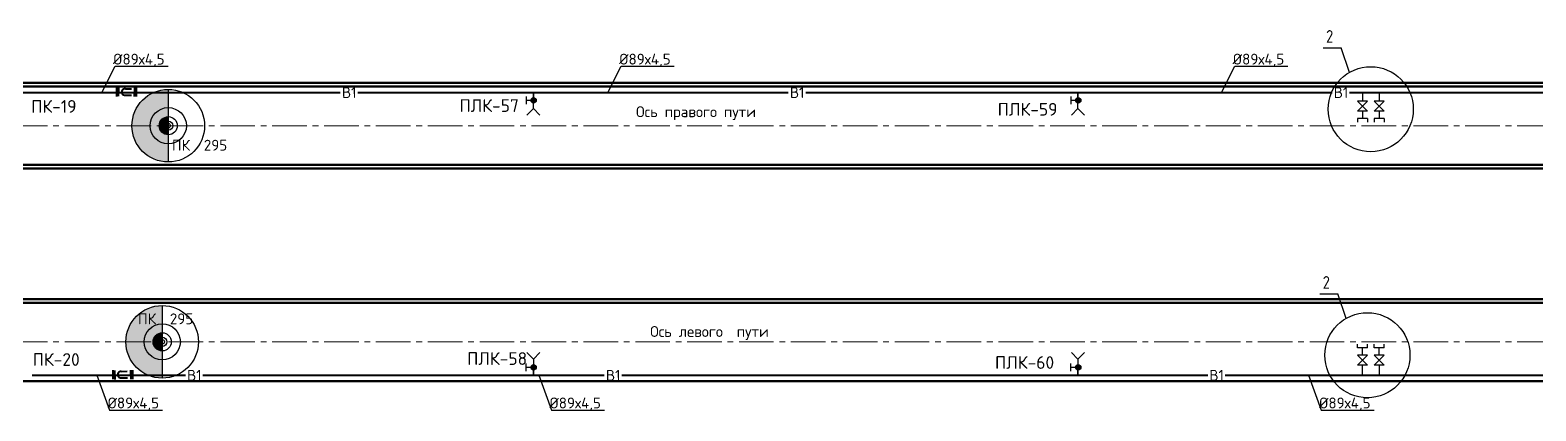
# Paper-space layout 'л2-л8' of a CAD drawing. Header units: millimetres. Extents: x 10032 to 18918, y -3051 to 627.
# Drawn here: x 14213.1 to 14627.9, y 489.8 to 594.8 of the extents above; entities that cross this region are included whole.
import ezdxf

# ---------------------------------------------------------------- set-up
doc = ezdxf.new("R2010")
doc.units = ezdxf.units.MM
doc.header["$LTSCALE"] = 0.5
doc.linetypes.add('CENTER2', pattern=[28.575, 19.05, -3.175, 3.175, -3.175])
for name, color, linetype in [('1_NADPIS', 7, 'Continuous'), ('3_Текст', 7, 'Continuous'), ('ВК_надписи', 7, 'Continuous'), ('ВК_сети', 4, 'Continuous'), ('ГТ_ПК', 2, 'Continuous'), ('ГТ_ПК @ 0.25', 2, 'Continuous'), ('ГТ_ПК @ 0.5', 2, 'Continuous'), ('ГТ_ПК @ 1', 2, 'Continuous'), ('ГТ_ПК @ 2', 2, 'Continuous'), ('ГТ_ПК @ 4', 2, 'Continuous')]:
    doc.layers.add(name, color=color, linetype=linetype)
for name, color, linetype, lineweight in [('1_PK500', 5, 'Continuous', 35), ('А_Конструкции', 4, 'Continuous', 50), ('АР_Оси', 242, 'CENTER2', 18)]:
    doc.layers.add(name, color=color, linetype=linetype, lineweight=lineweight)
doc.styles.add('RS-3-08', font='romans.shx', dxfattribs={"width": 0.8, "height": 3})
doc.styles.add('Стандарт ММП', font='isocpeur.ttf')

# ---------------------------------------------------------------- blocks, each defined once
blk = doc.blocks.new('ПК')
at = {"layer": 'ГТ_ПК'}
blk.add_hatch(color=0, dxfattribs=at).paths.add_polyline_path([(0, -2.5, 0.414214), (2.5, 0, 0.414214), (0, 2.5)])
at = {"layer": 'ГТ_ПК', "color": 0}
blk.add_line((0, -2.5), (0, 2.5), dxfattribs=at)
blk.add_circle((0, 0), 2.5, dxfattribs=at)
blk = doc.blocks.new('*U620')
at = {"layer": 'ГТ_ПК @ 0.25', "extrusion": (9.32183e-09, 7.72587e-22, 1), "xscale": 0.2500000000000061, "yscale": 0.2500000000000053, "zscale": 0.2500000000000053, "rotation": 180}
blk.add_blockref('ПК', (14251.19, 568.47, 0), dxfattribs=at)
at = {"layer": 'ГТ_ПК @ 0.5', "extrusion": (9.32183e-09, 7.72587e-22, 1), "xscale": 0.5000000000000189, "yscale": 0.5000000000000173, "zscale": 0.5000000000000173, "rotation": 180}
blk.add_blockref('ПК', (14251.19, 568.47, 0), dxfattribs=at)
at = {"layer": 'ГТ_ПК @ 1', "extrusion": (9.32183e-09, 7.72587e-22, 1), "rotation": 179.9999999999641}
blk.add_blockref('ПК', (14251.19, 568.47, 0), dxfattribs=at)
at = {"layer": 'ГТ_ПК @ 2', "extrusion": (9.32183e-09, 7.72587e-22, 1), "xscale": 2.000000000000075, "yscale": 2.000000000000069, "zscale": 2.000000000000069, "rotation": 180}
blk.add_blockref('ПК', (14251.19, 568.47, 0), dxfattribs=at)
at = {"layer": 'ГТ_ПК @ 4', "extrusion": (9.32183e-09, 7.72587e-22, 1), "xscale": 4.000000000000098, "yscale": 4.000000000000085, "zscale": 4.000000000000085, "rotation": 180}
blk.add_blockref('ПК', (14251.19, 568.47, 0), dxfattribs=at)
blk = doc.blocks.new('*U623')
at = {"layer": 'ГТ_ПК @ 0.25', "extrusion": (9.32183e-09, 7.72587e-22, 1), "xscale": 0.2500000000000061, "yscale": 0.2500000000000053, "zscale": 0.2500000000000053, "rotation": 180}
blk.add_blockref('ПК', (14249.53, 508.87, 0), dxfattribs=at)
at = {"layer": 'ГТ_ПК @ 0.5', "extrusion": (9.32183e-09, 7.72587e-22, 1), "xscale": 0.5000000000000189, "yscale": 0.5000000000000173, "zscale": 0.5000000000000173, "rotation": 180}
blk.add_blockref('ПК', (14249.53, 508.87, 0), dxfattribs=at)
at = {"layer": 'ГТ_ПК @ 1', "extrusion": (9.32183e-09, 7.72587e-22, 1), "rotation": 179.9999999999641}
blk.add_blockref('ПК', (14249.53, 508.87, 0), dxfattribs=at)
at = {"layer": 'ГТ_ПК @ 2', "extrusion": (9.32183e-09, 7.72587e-22, 1), "xscale": 2.000000000000075, "yscale": 2.000000000000069, "zscale": 2.000000000000069, "rotation": 180}
blk.add_blockref('ПК', (14249.53, 508.87, 0), dxfattribs=at)
at = {"layer": 'ГТ_ПК @ 4', "extrusion": (9.32183e-09, 7.72587e-22, 1), "xscale": 4.000000000000098, "yscale": 4.000000000000085, "zscale": 4.000000000000085, "rotation": 180}
blk.add_blockref('ПК', (14249.53, 508.87, 0), dxfattribs=at)

psp = doc.layouts.new('л2-л8')

# ---------------------------------------------------------------- hatches: boundary and pattern name
at = {"layer": 'ВК_сети', "ltscale": 0.5}
h = psp.add_hatch(color=5, dxfattribs=at)
h.paths.add_polyline_path([(14352.5701, 575.4818, 0.41421356), (14351.8201, 576.2318), (14351.8201, 575.4818)])
h.paths.add_polyline_path([(14352.5701, 575.4818), (14351.8201, 575.4818), (14351.8201, 574.7318, 0.41421356)])
h.paths.add_polyline_path([(14351.8201, 575.4818), (14351.8201, 576.2318, 0.58408052), (14351.1782, 575.0938)])
h.paths.add_polyline_path([(14351.8201, 574.7318), (14351.8201, 575.4818), (14351.1782, 575.0938, 0.26256208)])
h = psp.add_hatch(color=5, dxfattribs=at)
h.paths.add_polyline_path([(14502.5701, 575.4818, 0.41421356), (14501.8201, 576.2318), (14501.8201, 575.4818)])
h.paths.add_polyline_path([(14502.5701, 575.4818), (14501.8201, 575.4818), (14501.8201, 574.7318, 0.41421356)])
h.paths.add_polyline_path([(14501.8201, 575.4818), (14501.8201, 576.2318, 0.58408052), (14501.1782, 575.0938)])
h.paths.add_polyline_path([(14501.8201, 574.7318), (14501.8201, 575.4818), (14501.1782, 575.0938, 0.26256208)])
h = psp.add_hatch(color=5, dxfattribs=at)
h.paths.add_polyline_path([(14502.5701, 575.4818, 0.41421356), (14501.8201, 576.2318), (14501.8201, 575.4818)])
h.paths.add_polyline_path([(14502.5701, 575.4818), (14501.8201, 575.4818), (14501.8201, 574.7318, 0.41421356)])
h.paths.add_polyline_path([(14501.8201, 575.4818), (14501.8201, 576.2318, 0.58408052), (14501.1782, 575.0938)])
h.paths.add_polyline_path([(14501.8201, 574.7318), (14501.8201, 575.4818), (14501.1782, 575.0938, 0.26256208)])
h = psp.add_hatch(color=5, dxfattribs=at)
h.paths.add_polyline_path([(14502.5701, 575.4818, 0.41421356), (14501.8201, 576.2318), (14501.8201, 575.4818)])
h.paths.add_polyline_path([(14502.5701, 575.4818), (14501.8201, 575.4818), (14501.8201, 574.7318, 0.41421356)])
h.paths.add_polyline_path([(14501.8201, 575.4818), (14501.8201, 576.2318, 0.58408052), (14501.1782, 575.0938)])
h.paths.add_polyline_path([(14501.8201, 574.7318), (14501.8201, 575.4818), (14501.1782, 575.0938, 0.26256208)])
h = psp.add_hatch(color=5, dxfattribs=at)
h.paths.add_polyline_path([(14352.5701, 501.8586, -0.41421356), (14351.8201, 501.1086), (14351.8201, 501.8586)])
h.paths.add_polyline_path([(14352.5701, 501.8586), (14351.8201, 501.8586), (14351.8201, 502.6086, -0.41421356)])
h.paths.add_polyline_path([(14351.8201, 501.8586), (14351.8201, 501.1086, -0.58408052), (14351.1782, 502.2466)])
h.paths.add_polyline_path([(14351.8201, 502.6086), (14351.8201, 501.8586), (14351.1782, 502.2466, -0.26256208)])
h = psp.add_hatch(color=5, dxfattribs=at)
h.paths.add_polyline_path([(14502.5701, 501.8586, -0.41421356), (14501.8201, 501.1086), (14501.8201, 501.8586)])
h.paths.add_polyline_path([(14502.5701, 501.8586), (14501.8201, 501.8586), (14501.8201, 502.6086, -0.41421356)])
h.paths.add_polyline_path([(14501.8201, 501.8586), (14501.8201, 501.1086, -0.58408052), (14501.1782, 502.2466)])
h.paths.add_polyline_path([(14501.8201, 502.6086), (14501.8201, 501.8586), (14501.1782, 502.2466, -0.26256208)])
h = psp.add_hatch(color=5, dxfattribs=at)
h.paths.add_polyline_path([(14502.5701, 501.8586, -0.41421356), (14501.8201, 501.1086), (14501.8201, 501.8586)])
h.paths.add_polyline_path([(14502.5701, 501.8586), (14501.8201, 501.8586), (14501.8201, 502.6086, -0.41421356)])
h.paths.add_polyline_path([(14501.8201, 501.8586), (14501.8201, 501.1086, -0.58408052), (14501.1782, 502.2466)])
h.paths.add_polyline_path([(14501.8201, 502.6086), (14501.8201, 501.8586), (14501.1782, 502.2466, -0.26256208)])
h = psp.add_hatch(color=5, dxfattribs=at)
h.paths.add_polyline_path([(14502.5701, 501.8586, -0.41421356), (14501.8201, 501.1086), (14501.8201, 501.8586)])
h.paths.add_polyline_path([(14502.5701, 501.8586), (14501.8201, 501.8586), (14501.8201, 502.6086, -0.41421356)])
h.paths.add_polyline_path([(14501.8201, 501.8586), (14501.8201, 501.1086, -0.58408052), (14501.1782, 502.2466)])
h.paths.add_polyline_path([(14501.8201, 502.6086), (14501.8201, 501.8586), (14501.1782, 502.2466, -0.26256208)])

# ---------------------------------------------------------------- linework, layer by layer
at = {"layer": 'А_Конструкции'}
for p, q in [((13751.1934, 580.2702), (15080.2691, 580.2702)), ((13751.1934, 579.2702), (15080.2691, 579.2702)), ((13751.1934, 557.6702), (15080.2691, 557.6702)), ((13751.1934, 556.6702), (15080.2691, 556.6702)), ((13751.1934, 520.6702), (15080.2691, 520.6702)), ((13751.1934, 519.6702), (15080.2691, 519.6702)), ((13751.1934, 498.0702), (15080.2691, 498.0702))]:
    psp.add_line(p, q, dxfattribs=at)
at = {"layer": 'АР_Оси', "color": 7}
for p, q in [((13751.1934, 568.4702), (15078.7126, 568.4702)), ((13751.1934, 508.8702), (15078.7126, 508.8702))]:
    psp.add_line(p, q, dxfattribs=at)
at = {"layer": 'ВК_надписи', "color": 2, "ltscale": 0.5}
for p, q in [((14569.2757, 589.9573, -316.9347), (14574.2158, 589.9573, -316.9347)), ((14576.5058, 583.1628, -316.9347), (14574.2158, 589.9573, -316.9347)), ((14568.3594, 522.1163, -311.7724), (14573.2995, 522.1163, -311.7724)), ((14575.5895, 515.3218, -311.7724), (14573.2995, 522.1163, -311.7724))]:
    psp.add_line(p, q, dxfattribs=at)
at = {"layer": 'ВК_надписи'}
for p, q in [((14232.8853, 577.6617, 0), (14236.545, 584.8594, 0)), ((14236.545, 584.8594, 0), (14251.1845, 584.8594, 0)), ((14372.2694, 577.6617, 0), (14375.9291, 584.8594, 0)), ((14375.9291, 584.8594, 0), (14390.5686, 584.8594, 0)), ((14541.2678, 577.6617, 0), (14544.9275, 584.8594, 0)), ((14544.9275, 584.8594, 0), (14559.567, 584.8594, 0)), ((14231.5608, 499.6786, 0), (14235.0131, 490.0475, 0)), ((14353.2619, 499.6786, 0), (14356.7141, 490.0475, 0)), ((14565.2489, 499.6786, 0), (14568.7012, 490.0475, 0)), ((14235.0131, 490.0475, 0), (14249.6526, 490.0475, 0)), ((14356.7141, 490.0475, 0), (14371.3536, 490.0475, 0)), ((14568.7012, 490.0475, 0), (14583.3406, 490.0475, 0))]:
    psp.add_line(p, q, dxfattribs=at)
at = {"layer": 'ВК_сети', "color": 5, "lineweight": 40, "ltscale": 0.5}
for p, q in [((14237.0356, 576.5605, 0), (14237.066, 579.043, 0)), ((14237.5319, 576.6205, 0), (14237.5624, 579.103, 0)), ((14239.355, 576.8759, 0), (14241.0259, 576.8554, 0)), ((14239.377, 578.6708, 0), (14241.0479, 578.6503, 0)), ((14241.9351, 576.5004, 0), (14241.9656, 578.9829, 0)), ((14242.4315, 576.5605, 0), (14242.4619, 579.043, 0)), ((14235.9265, 501.036, 0), (14235.9569, 498.5535, 0)), ((14236.4229, 500.976, 0), (14236.4533, 498.4935, 0)), ((14238.246, 500.7206, 0), (14239.9169, 500.7411, 0)), ((14238.268, 498.9257, 0), (14239.9389, 498.9462, 0)), ((14240.8261, 501.0961, 0), (14240.8565, 498.6136, 0)), ((14241.3224, 501.036, 0), (14241.3529, 498.5535, 0))]:
    psp.add_line(p, q, dxfattribs=at)
at = {"layer": 'ВК_сети', "color": 5, "ltscale": 0.5}
for p, q in [((14349.7905, 576.5134, 0), (14349.7905, 574.4516, 0)), ((14351.7584, 573.223, 0), (14351.7584, 577.6617, 0)), ((14499.7905, 576.5134, 0), (14499.7905, 574.4516, 0)), ((14499.7905, 576.5134, 0), (14499.7905, 574.4516, 0)), ((14499.7905, 576.5134, 0), (14499.7905, 574.4516, 0)), ((14501.7584, 573.223, 0), (14501.7584, 577.6617, 0)), ((14501.7584, 573.223, 0), (14501.7584, 577.6617, 0)), ((14501.7584, 573.223, 0), (14501.7584, 577.6617, 0)), ((14349.7905, 575.4825, 0), (14351.8201, 575.4825, 0)), ((14351.7584, 573.223, 0), (14349.9342, 571.3988, 0)), ((14351.7584, 573.223, 0), (14353.5826, 571.3988, 0)), ((14499.7905, 575.4825, 0), (14501.8201, 575.4825, 0)), ((14501.7584, 573.223, 0), (14499.9342, 571.3988, 0)), ((14501.7584, 573.223, 0), (14499.9342, 571.3988, 0)), ((14501.7584, 573.223, 0), (14503.5826, 571.3988, 0)), ((14501.7584, 573.223, 0), (14503.5826, 571.3988, 0)), ((14349.7905, 500.8269, 0), (14349.7905, 502.8888, 0)), ((14349.7905, 501.8578, 0), (14351.8201, 501.8578, 0)), ((14351.7584, 504.1174, 0), (14349.9342, 505.9416, 0)), ((14351.7584, 504.1174, 0), (14353.5826, 505.9416, 0)), ((14351.7584, 504.1174, 0), (14351.7584, 499.6786, 0)), ((14499.7905, 500.8269, 0), (14499.7905, 502.8888, 0)), ((14499.7905, 500.8269, 0), (14499.7905, 502.8888, 0)), ((14499.7905, 500.8269, 0), (14499.7905, 502.8887, 0)), ((14499.7905, 501.8578, 0), (14501.8201, 501.8578, 0)), ((14499.7905, 501.8578, 0), (14501.8201, 501.8578, 0)), ((14499.7905, 501.8578, 0), (14501.8201, 501.8578, 0)), ((14501.7584, 504.1174, 0), (14499.9342, 505.9416, 0)), ((14501.7584, 504.1174, 0), (14499.9342, 505.9416, 0)), ((14501.7584, 504.1174, 0), (14499.9342, 505.9415, 0)), ((14501.7584, 504.1174, 0), (14503.5826, 505.9416, 0)), ((14501.7584, 504.1174, 0), (14503.5826, 505.9416, 0)), ((14501.7584, 504.1174, 0), (14503.5826, 505.9415, 0)), ((14501.7584, 504.1174, 0), (14501.7584, 499.6786, 0)), ((14501.7584, 504.1174, 0), (14501.7584, 499.6786, 0)), ((14501.7584, 504.1174, 0), (14501.7584, 499.6786, 0))]:
    psp.add_line(p, q, dxfattribs=at)
at = {"layer": 'ВК_сети', "color": 5, "lineweight": 30, "ltscale": 0.5, "extrusion": (-3.27269e-07, 1.1423e-06, 1)}
for p, q in [((14351.7584, 577.6617, 0), (14351.7584, 574.7068, 0)), ((14501.7584, 577.6617, 0), (14501.7584, 574.7068, 0)), ((14501.7584, 577.6617, 0), (14501.7584, 574.7068, 0)), ((14501.7584, 577.6617, 0), (14501.7584, 574.7068, 0))]:
    psp.add_line(p, q, dxfattribs=at)
at = {"layer": 'ВК_сети', "color": 2, "lineweight": 30, "ltscale": 0.5}
for p, q in [((14580.1081, 577.7433, -314.3535), (14580.1081, 575.285, -314.3535)), ((14584.7407, 577.7433, -314.3535), (14584.7407, 575.285, -314.3535)), ((14578.7081, 572.485, -314.3535), (14581.5081, 575.285, -314.3535)), ((14581.5081, 572.485, -314.3535), (14578.7081, 575.285, -314.3535)), ((14581.5081, 575.285, -314.3535), (14578.7081, 575.285, -314.3535)), ((14581.5081, 572.485, -314.3535), (14578.7081, 572.485, -314.3535)), ((14580.1081, 572.485, -314.3535), (14580.1081, 570.485, -314.3535)), ((14583.3407, 572.485, -314.3535), (14586.1407, 575.285, -314.3535)), ((14586.1407, 572.485, -314.3535), (14583.3407, 575.285, -314.3535)), ((14586.1407, 575.285, -314.3535), (14583.3407, 575.285, -314.3535)), ((14586.1407, 572.485, -314.3535), (14583.3407, 572.485, -314.3535)), ((14584.7407, 572.485, -314.3535), (14584.7407, 570.485, -314.3535)), ((14581.5081, 570.485, -314.3535), (14578.7081, 570.485, -314.3535)), ((14578.7081, 570.485, -314.3535), (14578.7081, 569.485, -314.3535)), ((14581.5081, 570.485, -314.3535), (14581.5081, 569.485, -314.3535)), ((14586.1407, 570.485, -314.3535), (14583.3407, 570.485, -314.3535)), ((14583.3407, 570.485, -314.3535), (14583.3407, 569.485, -314.3535)), ((14586.1407, 570.485, -314.3535), (14586.1407, 569.485, -314.3535)), ((14578.7081, 507.2177, -311.7724), (14578.7081, 508.2177, -311.7724)), ((14581.5081, 507.2177, -311.7724), (14578.7081, 507.2177, -311.7724)), ((14580.1081, 505.2177, -311.7724), (14580.1081, 507.2177, -311.7724)), ((14581.5081, 507.2177, -311.7724), (14581.5081, 508.2177, -311.7724)), ((14583.3407, 507.2177, -311.7724), (14583.3407, 508.2177, -311.7724)), ((14586.1407, 507.2177, -311.7724), (14583.3407, 507.2177, -311.7724)), ((14584.7407, 505.2177, -311.7724), (14584.7407, 507.2177, -311.7724)), ((14586.1407, 507.2177, -311.7724), (14586.1407, 508.2177, -311.7724)), ((14578.7081, 505.2177, -311.7724), (14581.5081, 502.4177, -311.7724)), ((14581.5081, 505.2177, -311.7724), (14578.7081, 502.4177, -311.7724)), ((14581.5081, 505.2177, -311.7724), (14578.7081, 505.2177, -311.7724)), ((14581.5081, 502.4177, -309.1913), (14578.7081, 502.4177, -309.1913)), ((14580.1349, 499.8785, -311.7724), (14580.1349, 502.4177, -309.1913)), ((14583.3407, 505.2177, -311.7724), (14586.1407, 502.4177, -311.7724)), ((14586.1407, 505.2177, -311.7724), (14583.3407, 502.4177, -311.7724)), ((14586.1407, 505.2177, -311.7724), (14583.3407, 505.2177, -311.7724)), ((14586.1407, 502.4177, -309.1913), (14583.3407, 502.4177, -309.1913)), ((14584.7675, 499.8785, -311.7724), (14584.7675, 502.4177, -309.1913))]:
    psp.add_line(p, q, dxfattribs=at)
at = {"layer": 'ВК_сети', "color": 3, "ltscale": 0.5}
for q in [(14499.9342, 571.3988, 0), (14503.5826, 571.3988, 0)]:
    psp.add_line((14501.7584, 573.223, 0), q, dxfattribs=at)
at = {"layer": 'ВК_сети', "color": 5, "lineweight": 30, "ltscale": 0.5, "extrusion": (-3.27269e-07, -1.1423e-06, 1)}
for p, q in [((14351.7584, 499.6786, 0), (14351.7584, 502.6335, 0)), ((14501.7584, 499.6786, 0), (14501.7584, 502.6335, 0)), ((14501.7584, 499.6786, 0), (14501.7584, 502.6335, 0)), ((14501.7584, 499.6786, 0), (14501.7584, 502.6335, 0))]:
    psp.add_line(p, q, dxfattribs=at)
at = {"layer": 'ВК_сети', "color": 2, "lineweight": 40, "ltscale": 0.5, "elevation": 0}
for points in [[(13940.8516, 577.6617), (14298.5838, 577.6617)], [(14303.384, 577.6617), (14421.9665, 577.6617)], [(14426.7667, 577.6617), (14571.7551, 577.6617)], [(14576.5553, 577.6617), (14712.4946, 577.6617)], [(14213.7008, 499.6786), (14255.9201, 499.6786)], [(14260.7203, 499.6786), (14371.2953, 499.6786)], [(14376.0955, 499.6786), (14537.4957, 499.6786)], [(14542.2959, 499.6786), (14664.8884, 499.6786)]]:
    psp.add_lwpolyline(points, dxfattribs=at)
at = {"layer": 'ВК_сети', "color": 2, "lineweight": 30}
for centre in [(14582.3949, 573.0258, -316.9347), (14581.4786, 505.1849, -311.7724)]:
    psp.add_circle(centre, 11.7234, dxfattribs=at)
at = {"layer": 'ВК_сети', "color": 5, "ltscale": 0.5}
for centre in [(14351.8201, 575.4818, 0), (14501.8201, 575.4818, 0), (14501.8201, 575.4818, 0), (14501.8201, 575.4818, 0), (14351.8201, 501.8586, 0), (14501.8201, 501.8586, 0), (14501.8201, 501.8586, 0), (14501.8201, 501.8586, 0)]:
    psp.add_circle(centre, 0.75, dxfattribs=at)
at = {"layer": 'ВК_сети', "color": 5, "lineweight": 40, "ltscale": 0.5}
for centre, start, end in [((14239.2992, 577.7742, 0), 85.038167, 273.557419), ((14238.1901, 499.8223, 0), 86.442581, 274.961833)]:
    psp.add_arc(centre, 0.9, start, end, dxfattribs=at)

# ---------------------------------------------------------------- block references
at = {"layer": 'ГТ_ПК', "color": 6, "linetype": 'Continuous', "lineweight": 120}
for name in ['*U620', '*U623']:
    psp.add_blockref(name, (0, 0), dxfattribs=at)

# ---------------------------------------------------------------- texts
at = {"layer": '1_NADPIS', "color": 1, "linetype": 'Continuous', "style": 'Стандарт ММП'}
for s, p in [('ПК-19', (14213.4368, 572.0499, 0)), ('ПК-20', (14213.859, 502.2467, 0))]:
    psp.add_text(s, height=3.5, rotation=360, dxfattribs=at).set_placement(p)
at = {"layer": '1_NADPIS', "linetype": 'Continuous', "style": 'Стандарт ММП'}
for s, p in [('ПЛК-57', (14331.4002, 572.2697, 0)), ('ПЛК-59', (14479.6425, 571.2468, 0)), ('ПЛК-58', (14333.5058, 502.5079, 0)), ('ПЛК-60', (14478.9088, 501.4174, 0))]:
    psp.add_text(s, height=3.5, rotation=360, dxfattribs=at).set_placement(p)
at = {"layer": '1_PK500', "style": 'Стандарт ММП'}
for p in [(14299.0492, 576.0987), (14422.4319, 576.0987), (14572.2205, 576.0987), (14256.3855, 498.1156), (14371.7607, 498.1156), (14537.9611, 498.1156)]:
    psp.add_text('В1', height=3, rotation=0.560426, dxfattribs=at).set_placement(p)
at = {"layer": '3_Текст', "color": 255, "style": 'Стандарт ММП'}
for s, p in [('Ось правого пути', (14380.0452, 570.8225)), ('Ось левого  пути', (14383.9362, 510.2222, -0.0004))]:
    psp.add_text(s, height=3, dxfattribs=at).set_placement(p)
at = {"layer": 'ВК_надписи', "color": 2, "ltscale": 0.5, "style": 'RS-3-08', "width": 0.8}
for p in [(14570.0852, 591.3465, -316.9347), (14569.1689, 523.5056, -311.7724)]:
    psp.add_text('2', height=3.5, dxfattribs=at).set_placement(p)
at = {"layer": 'ВК_надписи', "lineweight": 30, "ltscale": 0.5, "style": 'Стандарт ММП'}
for p in [(14235.9841, 585.3306, 0), (14375.3682, 585.3306, 0), (14544.3666, 585.3306, 0), (14234.4522, 490.5187, 0), (14356.1533, 490.5187, 0), (14568.1403, 490.5187, 0)]:
    psp.add_text('%%C89х4,5', height=3, dxfattribs=at).set_placement(p)
at = {"layer": 'ВК_надписи', "char_height": 3, "attachment_point": 8, "style": 'Стандарт ММП'}
for insert in [(14259.8262, 561.596), (14250.471, 513.7043)]:
    psp.add_mtext('ПК  295', dxfattribs=dict(at, insert=insert))

doc.saveas('drawing.dxf')
